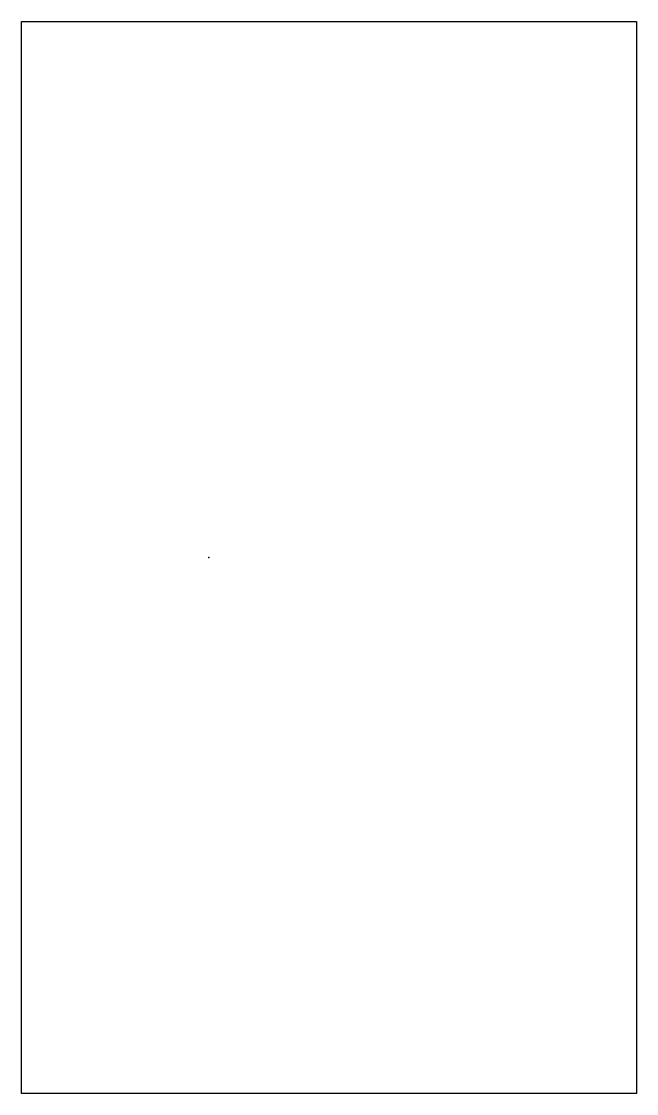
# Model space of a CAD drawing. Header units: centimetres. Extents: x -2.7 to 6.2, y -7.8 to 7.8.
import ezdxf

# ---------------------------------------------------------------- set-up
doc = ezdxf.new("R2010")
doc.units = ezdxf.units.CM
doc.header["$MEASUREMENT"] = 0
doc.layers.add('Light_Box_Back_Cover-Base v2_Sketch1', color=7, linetype='Continuous')

msp = doc.modelspace()

# ---------------------------------------------------------------- linework, layer by layer
at = {"layer": 'Light_Box_Back_Cover-Base v2_Sketch1'}
for p, q in [((-2.725, 7.8, 0.145), (6.225, 7.8, 0.145)), ((-2.725, -7.8, 0.145), (-2.725, 7.8, 0.145)), ((-2.725, -7.8, 0.145), (-2.725, 7.8, 0.145)), ((-2.725, 7.8, 0.145), (6.225, 7.8, 0.145)), ((6.225, 7.8, 0.145), (6.225, -7.8, 0.145)), ((6.225, 7.8, 0.145), (6.225, -7.8, 0.145)), ((6.225, -7.8, 0.145), (-2.725, -7.8, 0.145)), ((6.225, -7.8, 0.145), (-2.725, -7.8, 0.145))]:
    msp.add_line(p, q, dxfattribs=at)
msp.add_point((0, 0, 0.145), dxfattribs=at)

doc.saveas('drawing.dxf')
